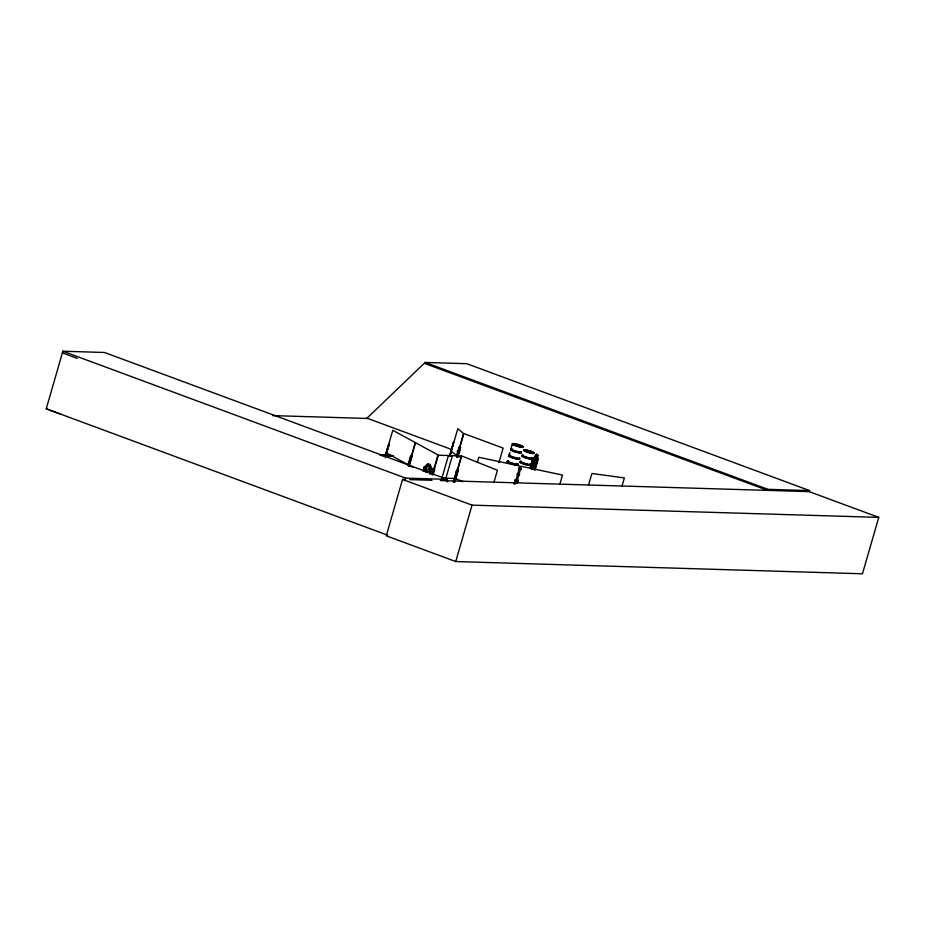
<?xml version="1.0" encoding="UTF-8"?>
<svg xmlns="http://www.w3.org/2000/svg" width="925" height="925" viewBox="0 0 925 925"><rect width="100%" height="100%" fill="white"/><g stroke="black" fill="none" stroke-linecap="round" stroke-linejoin="round"><path stroke-width="1.39" d="M531.898 462.824L532.002 459.471L531.227 459.17M424.922 466.986L423.893 471.207M431.131 468.478L429.605 473.785M61.096 414.319L46.25 408.804L62.865 351.222L104.502 352.483L447.261 479.37L446.787 481.023L445.977 480.722M385.02 456.164L388.801 443.988M385.274 456.222L392.767 430.287L415.233 442.532L408.584 465.876M385.401 456.372L389.194 444.197L385.274 457.783M451.689 449.492L367.028 418.169L425.165 362.438L466.79 363.698L809.56 490.585L809.248 491.649L440.381 480.549M405.347 479.497L402.548 479.416L386.268 535.806L455.759 561.544L862.47 573.778L878.75 517.376L809.248 491.649M407.89 465.495L410.631 455.979L411.278 456.245M408.272 465.703L410.885 456.037M408.966 466.084L415.533 442.705L437.999 454.95L432.877 472.733M404.838 480.861L405.636 478.121L447.261 479.37M409.22 466.131L411.96 456.626L410.631 455.979M423.257 470.617L424.24 467.009L427.801 463.957L430.322 464.454L429.639 470.952L427.385 472.756M423.222 471.068L424.378 467.09L425.188 467.298L424.043 471.288M423.373 471.149L424.24 467.009M430.125 473.843L431.721 468.501L430.252 464.535M430.275 473.924L431.767 468.524M431.836 473.831L433.663 468.455L432.091 473.889M432.218 474.039L434.045 468.663L433.409 468.397M432.53 474.259L434.103 468.825L434.75 468.94L433.178 474.363M432.576 475.126L438.311 455.216L461.436 455.909L453.944 481.844M432.923 474.271L434.103 470.201M441.93 478.075L448.44 455.516M449.642 455.875L453.562 442.289L450.024 456.025M449.735 455.956L453.562 442.289M449.92 455.944L457.806 428.645L463.517 433.547L456.823 456.765M445.896 478.202L452.406 455.643M456.43 456.603L459.459 447.168L456.719 456.672M456.534 456.696L459.182 447.099M457.147 456.765L463.841 433.547L503.131 448.093L498.922 462.685M457.655 457.008L460.558 447.492L457.806 457.008M453.308 481.74L454.869 476.306M455.655 473.588L456.834 469.518L457.69 469.646M453.562 481.833L457.089 469.611L453.689 481.752M454.152 481.867L461.644 455.933L497.43 470.247L493.985 482.191M454.58 482.098L458.291 469.888L454.765 482.11M477.277 462.592L478.815 457.285L520.012 466.038L514.89 483.821M455.759 561.544L472.039 505.142L878.75 517.376M509.108 455.088L509.872 452.51M510.912 448.868L512.346 443.873M514.184 483.671L515.364 479.601L516.058 479.751L515.017 483.902M514.323 483.752L515.364 479.601M516.335 483.578L521.318 466.327L562.516 475.068L559.833 484.365M516.705 482.827C515.896 480.815 518.867 479.751 517.491 480.11M517.399 482.966L518.058 480.179M530.707 467.067C532.523 458.708 533.887 456.568 533.517 463.448M533.378 461.217L534.523 457.228L535.113 457.482L534.43 457.216L533.378 460.731L533.552 465.044M533.309 462.731L534.777 457.077M532.095 468.778L533.667 463.159L534.419 463.726L532.719 469.021M532.257 468.79L533.702 463.448M533.182 467.229L531.054 469.067L533.239 467.229L534.199 463.714L532.962 459.309M534.477 469.738L537.552 458.8M534.777 469.935L537.807 459.182M535.055 469.993L538.119 459.378L537.541 459.124M588.439 485.44L591.896 473.496L624.387 477.924L622.086 485.891M809.56 490.585L767.923 489.337L767.623 490.389L424.853 363.502M536.789 455.088C532.58 462.986 537.61 462.338 536.882 455.1M428.46 464.662L426.749 467.541L426.726 470.675L428.726 469.599L429.269 464.812L428.506 464.685M536.569 454.291C532.025 462.35 535.922 451.62 537.76 455.112M533.598 464.963L534.708 465.761L536.835 462.835M530.268 465.483L531.447 464.396M514.369 444.104L513.317 444.185L514.728 444.671M513.78 444.382C516.347 444.532 512.577 444.474 514.231 444.069M525.504 450.741C526.024 450.07 523.411 450.625 526.152 450.718M530.129 467.483L532.268 465.946L532.916 459.309M521.342 446.775L521.885 447.238L521.295 447.145M521.318 446.948L521.816 447.261M525.897 450.51L525.25 450.521M525.816 450.799L524.741 450.29M532.546 452.926L533.101 453.458L532.199 453.204M532.199 453.169L533.112 453.447M532.245 453.238L532.812 453.331M532.904 453.308L532.673 452.949M459.887 447.249L460.558 447.492M498.506 461.552L499.026 461.795M272.505 415.603L367.884 418.47L367.086 418.169M380.395 454.718L390.35 455.019M380.406 455.216L393.206 455.597M380.187 455.424L392.998 455.817M383.042 456.002L393.009 456.303M443.248 478.121L454.927 478.468M409.555 479.624L431.975 480.295M514.577 444.497L513.653 444.312M521.631 447.099L521.515 447.076M526.094 450.891L525.377 450.706M411.96 456.626L411.324 456.36M430.981 468.385L431.628 468.512M515.491 479.67L516.185 479.821M536.65 454.406L534.211 460.245L534.349 462.835L535.089 463.298L536.431 461.633L537.795 455.031M537.76 459.297L537.714 455.007M524.961 450.614L525.562 450.498M456.834 469.518L458.291 469.888M425.165 362.438L767.923 489.337M457.1 451.493L459.794 452.498M457.332 456.106L461.402 457.609M62.865 351.222L405.636 478.121M402.548 479.416L472.039 505.142M46.25 408.804L387.656 535.193M62.391 352.876L77.237 358.391M455.135 478.491L463.078 481.671M521.006 447.029L521.746 447.249L521.191 446.948M388.546 443.942L389.194 444.197M427.755 463.934L424.772 469.993L425.766 472.432M386.257 452.845L408.723 465.09M409.023 465.263L412.77 467.31M537.437 459.101L538.119 459.378M451.296 451.203L457.008 456.106M446.821 479.717L447.642 481.96M532.106 457.505A5.55 0.763 16.1 0 1 527.423 457.366A5.55 0.763 16.1 0 1 522.879 454.892M530.268 464.107A5.619 0.775 16.1 0 1 525.527 463.968A5.619 0.775 16.1 0 1 520.914 461.448M532.326 458.892A5.55 0.763 16.1 0 1 527.123 458.407A5.55 0.763 16.1 0 1 522.035 455.967M530.314 463.737A5.55 0.763 16.1 0 1 525.631 463.587A5.55 0.763 16.1 0 1 521.076 461.113M530.534 465.113A5.55 0.763 16.1 0 1 525.331 464.639A5.55 0.763 16.1 0 1 520.232 462.188M530.707 464.766A5.619 0.775 16.1 0 1 524.729 464.072A5.619 0.775 16.1 0 1 520.821 461.772M532.603 458.222A5.619 0.775 16.1 0 1 526.614 457.528A5.619 0.775 16.1 0 1 522.706 455.227M532.511 458.546A5.619 0.775 16.1 0 1 527.227 458.06A5.619 0.775 16.1 0 1 522.058 455.586M521.157 468.987A5.55 0.763 16.1 0 1 519.226 468.142M519.341 475.288A5.55 0.763 16.1 0 1 516.89 474.109M517.85 480.468A5.55 0.763 16.1 0 1 515.919 479.636M519.503 474.606A5.619 0.775 16.1 0 1 517.538 473.762M519.642 474.248A5.55 0.763 16.1 0 1 517.711 473.403M521.018 469.565A5.515 0.763 16.1 0 1 518.578 468.385M517.549 481.52A5.55 0.763 16.1 0 1 515.618 480.676M517.618 481.15A5.619 0.775 16.1 0 1 515.653 480.306M517.711 480.838A5.619 0.775 16.1 0 1 515.745 479.983M519.411 474.93A5.619 0.775 16.1 0 1 517.445 474.074M521.399 451.643A5.55 0.763 16.1 0 1 515.502 450.961A5.55 0.763 16.1 0 1 511.641 448.683M519.572 458.245A5.619 0.775 16.1 0 1 512.901 457.332A5.619 0.775 16.1 0 1 510.554 455.32M521.365 452.024A5.619 0.775 16.1 0 1 514.693 451.111A5.619 0.775 16.1 0 1 512.346 449.099M520.578 452.348A5.55 0.763 16.1 0 1 516.589 452.394A5.55 0.763 16.1 0 1 510.797 449.758M519.607 457.863A5.55 0.763 16.1 0 1 513.699 457.181A5.55 0.763 16.1 0 1 509.848 454.903M519.307 458.904A5.55 0.763 16.1 0 1 514.103 458.43A5.55 0.763 16.1 0 1 509.004 455.99M517.364 463.413A5.527 0.763 16.1 0 1 512.704 463.275A5.527 0.763 16.1 0 1 508.172 460.8M519.48 458.569A5.619 0.775 16.1 0 1 514.207 458.083A5.619 0.775 16.1 0 1 509.039 455.597M520.752 452.001A5.619 0.775 16.1 0 1 516.705 452.047A5.619 0.775 16.1 0 1 510.831 449.377M508.045 461.147A5.55 0.763 16.1 0 0 512.6 463.622A5.55 0.763 16.1 0 0 517.283 463.76A5.527 0.763 16.1 0 1 513.283 463.83A5.527 0.763 16.1 0 1 507.524 461.205M517.607 464.697A5.527 0.763 16.1 0 1 512.427 464.223A5.527 0.763 16.1 0 1 507.351 461.783M525.192 450.857A5.527 0.763 16.1 0 0 534.095 453.03A5.527 0.763 16.1 0 0 527.643 450.232A5.527 0.763 16.1 0 0 525.192 450.857M525.042 451.388A5.527 0.763 16.1 0 0 533.933 453.562A5.527 0.763 16.1 0 0 527.493 450.764A5.527 0.763 16.1 0 0 525.042 451.388M525.111 451.053A5.55 0.763 16.1 0 0 534.072 453.238A5.55 0.763 16.1 0 0 527.585 450.417A5.55 0.763 16.1 0 0 525.111 451.053M519.283 467.934A5.55 0.763 16.1 0 0 521.226 468.767A5.55 0.763 16.1 0 1 519.283 467.946M519.156 468.385A5.55 0.763 16.1 0 0 521.087 469.229A5.55 0.763 16.1 0 1 519.145 468.408M513.965 444.647A5.527 0.763 16.1 0 0 522.868 446.821A5.527 0.763 16.1 0 0 516.416 444.023A5.527 0.763 16.1 0 0 513.965 444.647M513.803 445.191A5.527 0.763 16.1 0 0 522.706 447.365A5.527 0.763 16.1 0 0 516.254 444.567A5.527 0.763 16.1 0 0 513.803 445.191M513.872 444.856A5.55 0.763 16.1 0 0 522.833 447.041A5.55 0.763 16.1 0 0 516.347 444.231A5.55 0.763 16.1 0 0 513.872 444.856M512.519 463.887A5.55 0.763 16.1 0 0 517.734 464.362A5.55 0.763 16.1 0 1 512.519 463.899A5.55 0.763 16.1 0 1 507.42 461.448A5.55 0.763 16.1 0 0 512.519 463.887"/></g></svg>
